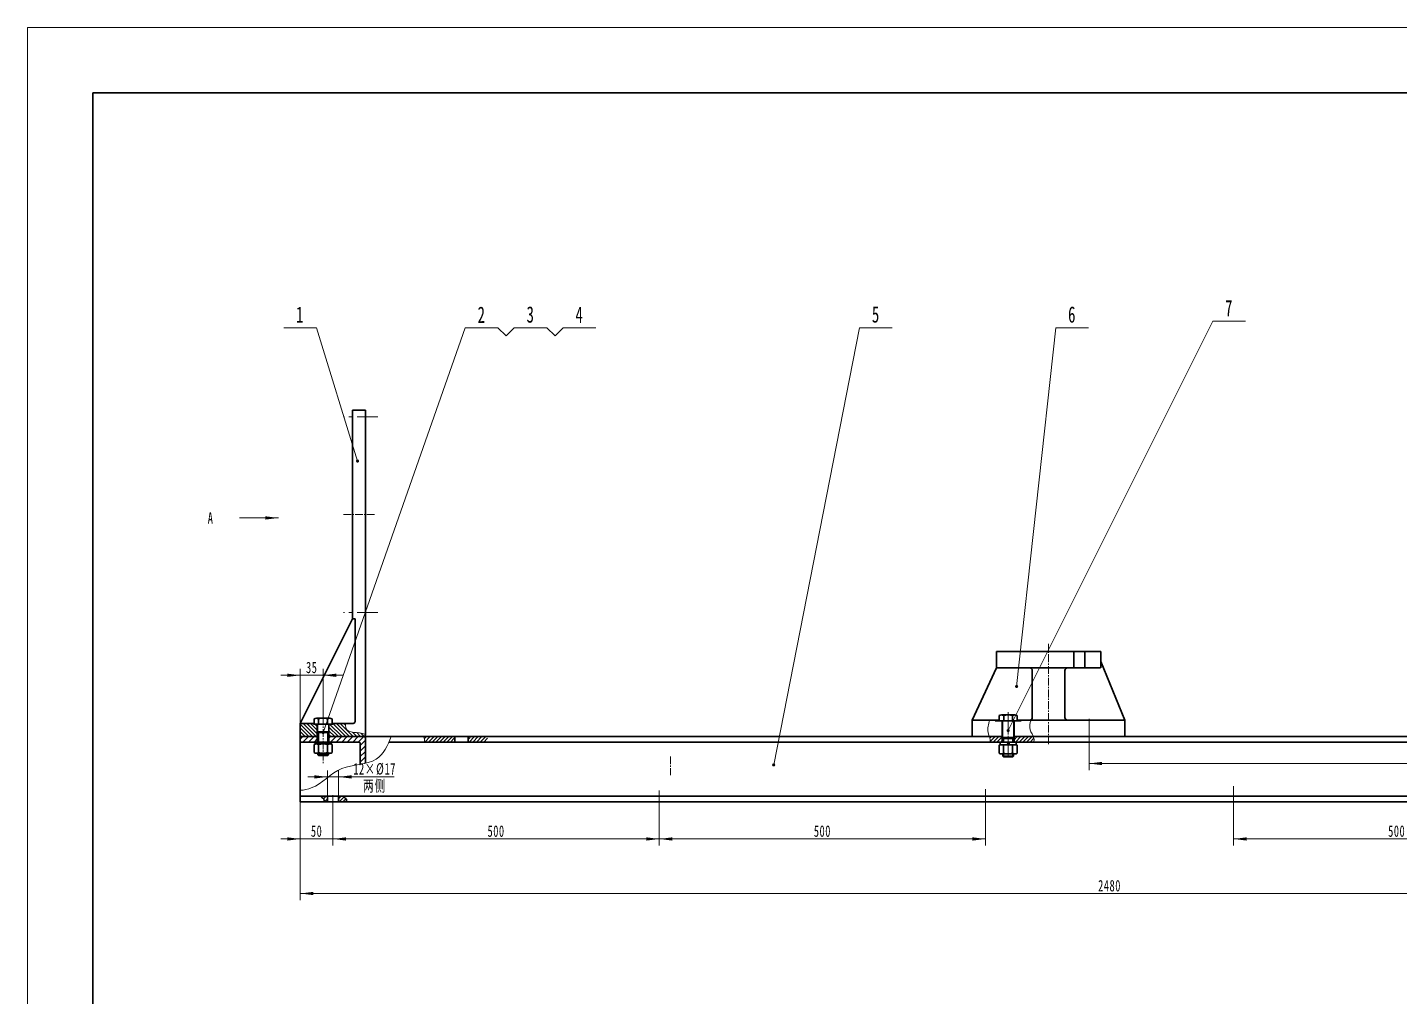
# Model space of a CAD drawing. Header units: millimetres. Extents: x -2102 to 2102, y -1485 to 1485.
# Drawn here: x -2102 to 0, y 0 to 1485 of the extents above; entities that cross this region are included whole.
import ezdxf

# ---------------------------------------------------------------- set-up
doc = ezdxf.new("R2010")
doc.units = ezdxf.units.MM
doc.linetypes.add('CENTER', pattern=[50.8, 31.75, -6.35, 6.35, -6.35])
doc.linetypes.add('点画线', pattern=[18, 12, -2, 2, -2])
doc.layers.get('0').update_dxf_attribs({"lineweight": 35})
for name, color, linetype, lineweight in [('中心线', 1, 'CENTER', 15), ('中心线层', 1, '点画线', 18), ('剖面线层', 4, 'Continuous', 18), ('尺寸线层', 3, 'Continuous', 18), ('粗实线层', 7, 'Continuous', 35), ('细实线', 7, 'Continuous', 18), ('细实线层', 7, 'Continuous', 18)]:
    doc.layers.add(name, color=color, linetype=linetype, lineweight=lineweight)
doc.styles.add('标准', font='', dxfattribs={"width": 0.667})
doc.styles.get('标准').set_extended_font_data('宋体')
doc.dimstyles.new('标准', dxfattribs={"dimscale": 5, "dimtxt": 3.5, "dimasz": 4, "dimexe": 2, "dimexo": 0, "dimtad": 1, "dimdsep": 46, "dimtxsty": '标准', "dimblk": '_CAXARROW', "dimcen": 0, "dimdle": 6, "dimazin": 2, "dimtfac": 0.707107, "dimtdec": 3, "dimtmove": 2, "dimatfit": 3, "dimfxl": 1, "dimfrac": 2, "dimtolj": 1, "dimarcsym": 1})
pattern_1 = [(45, (0, 0), (-2.828427, 2.828427), [])]

# ---------------------------------------------------------------- blocks, each defined once
blk = doc.blocks.new('*X2')
at = {"layer": '粗实线层'}
for p, q in [((-400.5, 277), (-400.5, -277)), ((400.5, 277), (-400.5, 277))]:
    blk.add_line(p, q, dxfattribs=at)
at = {"layer": '细实线层'}
for p, q in [((420.5, 297), (-420.5, 297)), ((-420.5, 297), (-420.5, -297))]:
    blk.add_line(p, q, dxfattribs=at)
blk = doc.blocks.new('*X3')
at = {"layer": '中心线层'}
blk.add_line((0, -4), (0, 18.1), dxfattribs=at)
at = {"layer": '粗实线层'}
for p, q in [((-13.9, 0.9), (-13.9, 13.2)), ((-10.4, 14.1), (10.4, 14.1)), ((-10.4, 0), (10.4, 0)), ((-6.9, 0.9), (-6.9, 13.2)), ((6.9, 0.9), (6.9, 13.2)), ((13.9, 0.9), (13.9, 13.2))]:
    blk.add_line(p, q, dxfattribs=at)
for centre, radius, start, end in [((-10.4, 7.2), 6.93, 60, 120), ((-10.4, 6.9), 6.93, 240, 300), ((0, -12.2), 26.3, 74.7385, 105.2615), ((0, 26.3), 26.3, 254.7385, 285.2615), ((10.4, 7.2), 6.93, 60, 120), ((10.4, 6.9), 6.93, 240, 300)]:
    blk.add_arc(centre, radius, start, end, dxfattribs=at)
blk = doc.blocks.new('*X4')
at = {"layer": '中心线层', "linetype": '点画线', "lineweight": 18}
blk.add_line((0, -3), (0, 7.1), dxfattribs=at)
at = {"layer": '粗实线层'}
for p, q in [((-12.2, 4.1), (12.2, 4.1)), ((-12.2, 0), (-12.2, 4.1)), ((-12.2, 0), (12.2, 0)), ((-1.1, 0), (-2.2, 4.1)), ((0.9, 0.5), (0, 4.1)), ((1.1, 0), (0.9, 0.5)), ((12.2, 0), (12.2, 4.1))]:
    blk.add_line(p, q, dxfattribs=at)
blk = doc.blocks.new('*X5')
at = {"layer": '中心线层'}
blk.add_line((0, -4), (0, 18.1), dxfattribs=at)
at = {"layer": '粗实线层'}
for p, q in [((-13.9, 0.9), (-13.9, 13.2)), ((-10.4, 14.1), (10.4, 14.1)), ((-10.4, 0), (10.4, 0)), ((-6.9, 0.9), (-6.9, 13.2)), ((6.9, 0.9), (6.9, 13.2)), ((13.9, 0.9), (13.9, 13.2))]:
    blk.add_line(p, q, dxfattribs=at)
for centre, radius, start, end in [((-10.4, 7.2), 6.93, 60, 120), ((-10.4, 6.9), 6.93, 240, 300), ((0, -12.2), 26.3, 74.7385, 105.2615), ((0, 26.3), 26.3, 254.7385, 285.2615), ((10.4, 7.2), 6.93, 60, 120), ((10.4, 6.9), 6.93, 240, 300)]:
    blk.add_arc(centre, radius, start, end, dxfattribs=at)
blk = doc.blocks.new('*X6')
at = {"layer": '尺寸线层', "linetype": 'Continuous'}
for points in [[(-1684.4, 241.5), (-1704.4, 239), (-1704.4, 244)], [(-1634.4, 241.5), (-1614.4, 239), (-1614.4, 244)]]:
    blk.add_hatch(color=0, dxfattribs=at).paths.add_polyline_path(points, flags=0)
at = {"layer": '尺寸线层', "color": 0, "linetype": 'Continuous'}
for p, q in [((-1684.4, 298.5), (-1684.4, 231.5)), ((-1634.4, 296.6), (-1634.4, 231.5)), ((-1604.4, 241.5), (-1714.4, 241.5))]:
    blk.add_line(p, q, dxfattribs=at)
at = {"layer": '尺寸线层', "color": 0, "insert": (-1659.4, 253.4), "char_height": 17.5, "width": 35, "attachment_point": 5, "line_spacing_factor": 1.15057, "style": '标准'}
blk.add_mtext('\\T1.1;50', dxfattribs=at)
blk = doc.blocks.new('_CAXARROW')
blk.add_hatch(color=0).paths.add_polyline_path([(0, 0), (-1, 0.125), (-1, -0.125)], flags=0)
blk = doc.blocks.new('*X8')
at = {"layer": '尺寸线层', "linetype": 'Continuous'}
for points in [[(-1634.4, 241.5), (-1614.4, 244), (-1614.4, 239)], [(-1134.4, 241.5), (-1154.4, 244), (-1154.4, 239)]]:
    blk.add_hatch(color=0, dxfattribs=at).paths.add_polyline_path(points, flags=0)
at = {"layer": '尺寸线层', "color": 0, "linetype": 'Continuous'}
for p, q in [((-1634.4, 296.6), (-1634.4, 231.5)), ((-1134.4, 284.2), (-1134.4, 231.5)), ((-1634.4, 241.5), (-1134.4, 241.5))]:
    blk.add_line(p, q, dxfattribs=at)
at = {"layer": '尺寸线层', "color": 0, "insert": (-1384.4, 253.4), "char_height": 17.5, "width": 49.768, "attachment_point": 5, "line_spacing_factor": 1.15057, "style": '标准'}
blk.add_mtext('\\T1.1;500', dxfattribs=at)
blk = doc.blocks.new('*X9')
at = {"layer": '尺寸线层', "linetype": 'Continuous'}
for points in [[(-1134.4, 241.5), (-1114.4, 244), (-1114.4, 239)], [(-634.4, 241.5), (-654.4, 244), (-654.4, 239)]]:
    blk.add_hatch(color=0, dxfattribs=at).paths.add_polyline_path(points, flags=0)
at = {"layer": '尺寸线层', "color": 0, "linetype": 'Continuous'}
for p, q in [((-1134.4, 284.2), (-1134.4, 231.5)), ((-634.4, 286.3), (-634.4, 231.5)), ((-1134.4, 241.5), (-634.4, 241.5))]:
    blk.add_line(p, q, dxfattribs=at)
at = {"layer": '尺寸线层', "color": 0, "insert": (-884.4, 253.4), "char_height": 17.5, "width": 49.768, "attachment_point": 5, "line_spacing_factor": 1.15057, "style": '标准'}
blk.add_mtext('\\T1.1;500', dxfattribs=at)
blk = doc.blocks.new('*X10')
at = {"layer": '尺寸线层', "linetype": 'Continuous'}
for points in [[(-254.4, 241.5), (-234.4, 244), (-234.4, 239)], [(245.6, 241.5), (225.6, 244), (225.6, 239)]]:
    blk.add_hatch(color=0, dxfattribs=at).paths.add_polyline_path(points, flags=0)
at = {"layer": '尺寸线层', "color": 0, "linetype": 'Continuous'}
for p, q in [((-254.4, 298.5), (-254.4, 231.5)), ((245.6, 298.5), (245.6, 231.5)), ((-254.4, 241.5), (245.6, 241.5))]:
    blk.add_line(p, q, dxfattribs=at)
at = {"layer": '尺寸线层', "color": 0, "insert": (-4.4, 253.4), "char_height": 17.5, "width": 49.768, "attachment_point": 5, "line_spacing_factor": 1.15057, "style": '标准'}
blk.add_mtext('\\T1.1;500', dxfattribs=at)
blk = doc.blocks.new('*X12')
at = {"layer": '尺寸线层', "linetype": 'Continuous'}
for points in [[(-1684.4, 157.9), (-1664.4, 160.4), (-1664.4, 155.4)], [(795.6, 157.9), (775.6, 160.4), (775.6, 155.4)]]:
    blk.add_hatch(color=0, dxfattribs=at).paths.add_polyline_path(points, flags=0)
at = {"layer": '尺寸线层', "color": 0, "linetype": 'Continuous'}
for p, q in [((-1684.4, 298.5), (-1684.4, 147.9)), ((795.6, 298.5), (795.6, 147.9)), ((-1684.4, 157.9), (795.6, 157.9))]:
    blk.add_line(p, q, dxfattribs=at)
at = {"layer": '尺寸线层', "color": 0, "insert": (-444.4, 169.8), "char_height": 17.5, "width": 68.392, "attachment_point": 5, "line_spacing_factor": 1.15057, "style": '标准'}
blk.add_mtext('\\T1.1;2480', dxfattribs=at)
blk = doc.blocks.new('*X13')
at = {"layer": '尺寸线层', "linetype": 'Continuous'}
for points in [[(-1684.4, 492.3), (-1704.4, 489.8), (-1704.4, 494.8)], [(-1649.4, 492.3), (-1629.4, 489.8), (-1629.4, 494.8)]]:
    blk.add_hatch(color=0, dxfattribs=at).paths.add_polyline_path(points, flags=0)
at = {"layer": '尺寸线层', "color": 0, "linetype": 'Continuous'}
for p, q in [((-1619.4, 492.3), (-1714.4, 492.3)), ((-1684.4, 418.5), (-1684.4, 502.3)), ((-1649.4, 427.9), (-1649.4, 502.3))]:
    blk.add_line(p, q, dxfattribs=at)
at = {"layer": '尺寸线层', "color": 0, "insert": (-1666.9, 504.2), "char_height": 17.5, "width": 35, "attachment_point": 5, "line_spacing_factor": 1.15057, "style": '标准'}
blk.add_mtext('\\T1.1;35', dxfattribs=at)
blk = doc.blocks.new('*X14')
at = {"layer": '尺寸线层', "linetype": 'Continuous'}
for points in [[(-1642.9, 336.6), (-1662.9, 339.1), (-1662.9, 334.1)], [(-1625.9, 336.6), (-1605.9, 339.1), (-1605.9, 334.1)]]:
    blk.add_hatch(color=0, dxfattribs=at).paths.add_polyline_path(points, flags=0)
at = {"layer": '尺寸线层', "color": 0, "linetype": 'Continuous'}
for p, q in [((-1672.9, 336.6), (-1540.7, 336.6)), ((-1642.9, 307), (-1642.9, 346.6)), ((-1625.9, 307), (-1625.9, 346.6))]:
    blk.add_line(p, q, dxfattribs=at)
at = {"layer": '尺寸线层', "color": 0, "char_height": 17.5, "attachment_point": 5, "line_spacing_factor": 1.15057, "style": '标准'}
for s, insert, width in [('\\T1.1;12×%%C17', (-1570.5, 348.6), 119.464), ('\\T1.1;两侧', (-1570.5, 322), 64.662)]:
    blk.add_mtext(s, dxfattribs=dict(at, insert=insert, width=width))
blk = doc.blocks.new('*X30')
at = {"layer": '尺寸线层', "linetype": 'Continuous'}
for points in [[(-475.8, 357.1), (-455.8, 359.6), (-455.8, 354.6)], [(728.8, 357.1), (708.8, 359.6), (708.8, 354.6)]]:
    blk.add_hatch(color=0, dxfattribs=at).paths.add_polyline_path(points, flags=0)
at = {"layer": '尺寸线层', "color": 0, "linetype": 'Continuous'}
for p, q in [((-475.8, 425.5), (-475.8, 347.1)), ((728.8, 429.8), (728.8, 347.1)), ((-475.8, 357.1), (728.8, 357.1))]:
    blk.add_line(p, q, dxfattribs=at)
at = {"layer": '尺寸线层', "color": 0, "insert": (126.5, 369), "char_height": 17.5, "width": 65.914, "attachment_point": 5, "line_spacing_factor": 1.15057, "style": '标准'}
blk.add_mtext('\\T1.1;1205', dxfattribs=at)
blk = doc.blocks.new('*X33')
at = {"layer": '细实线层', "lineweight": 18}
h = blk.add_hatch(color=0, dxfattribs=at)
edge = h.paths.add_edge_path(flags=0)
edge.add_arc((0, 0), 2.5, 0, 360)
at = {"layer": '细实线层', "color": 0}
for p, q in [((-63, 204.3), (-113, 204.3)), ((0, 0), (-63, 204.3))]:
    blk.add_line(p, q, dxfattribs=at)
at = {"layer": '细实线层', "color": 0, "lineweight": 18, "insert": (-88, 211.8), "char_height": 25, "width": 85, "attachment_point": 8, "line_spacing_factor": 1.15057, "style": '标准'}
blk.add_mtext('\\T1.1;1', dxfattribs=at)
blk = doc.blocks.new('*X34')
at = {"layer": '细实线层', "lineweight": 18}
h = blk.add_hatch(color=0, dxfattribs=at)
edge = h.paths.add_edge_path(flags=0)
edge.add_arc((0, 0), 2.5, 0, 360)
at = {"layer": '细实线层', "color": 0}
for p, q in [((0, 0), (217.9, 620.3)), ((217.9, 620.3), (267.9, 620.3)), ((267.9, 620.3), (280.4, 607.8)), ((292.9, 620.3), (280.4, 607.8)), ((292.9, 620.3), (342.9, 620.3)), ((342.9, 620.3), (355.4, 607.8)), ((367.9, 620.3), (355.4, 607.8)), ((367.9, 620.3), (417.9, 620.3))]:
    blk.add_line(p, q, dxfattribs=at)
at = {"layer": '细实线层', "color": 0, "lineweight": 18, "char_height": 25, "width": 85, "attachment_point": 8, "line_spacing_factor": 1.15057, "style": '标准'}
for s, insert in [('\\T1.1;2', (242.9, 627.8)), ('\\T1.1;3', (317.9, 627.8)), ('\\T1.1;4', (392.9, 627.8))]:
    blk.add_mtext(s, dxfattribs=dict(at, insert=insert))
blk = doc.blocks.new('*X35')
at = {"layer": '细实线层', "lineweight": 18}
h = blk.add_hatch(color=0, dxfattribs=at)
edge = h.paths.add_edge_path(flags=0)
edge.add_arc((0, 0), 2.5, 0, 360)
at = {"layer": '细实线层', "color": 0}
for p, q in [((0, 0), (131.7, 669.9)), ((131.7, 669.9), (181.7, 669.9))]:
    blk.add_line(p, q, dxfattribs=at)
at = {"layer": '细实线层', "color": 0, "lineweight": 18, "insert": (156.7, 677.4), "char_height": 25, "width": 85, "attachment_point": 8, "line_spacing_factor": 1.15057, "style": '标准'}
blk.add_mtext('\\T1.1;5', dxfattribs=at)
blk = doc.blocks.new('*X36')
at = {"layer": '细实线层', "lineweight": 18}
h = blk.add_hatch(color=0, dxfattribs=at)
edge = h.paths.add_edge_path(flags=0)
edge.add_arc((0, 0), 2.5, 0, 360)
at = {"layer": '细实线层', "color": 0}
for p, q in [((0, 0), (60.1, 549.6)), ((60.1, 549.6), (110.1, 549.6))]:
    blk.add_line(p, q, dxfattribs=at)
at = {"layer": '细实线层', "color": 0, "lineweight": 18, "insert": (85.1, 557.1), "char_height": 25, "width": 85, "attachment_point": 8, "line_spacing_factor": 1.15057, "style": '标准'}
blk.add_mtext('\\T1.1;6', dxfattribs=at)
blk = doc.blocks.new('*X37')
at = {"layer": '细实线层', "lineweight": 18}
h = blk.add_hatch(color=0, dxfattribs=at)
edge = h.paths.add_edge_path(flags=0)
edge.add_arc((0, 0), 2.5, 0, 360)
at = {"layer": '细实线层', "color": 0}
for p, q in [((0, 0), (313.6, 627.3)), ((313.6, 627.3), (363.6, 627.3))]:
    blk.add_line(p, q, dxfattribs=at)
at = {"layer": '细实线层', "color": 0, "lineweight": 18, "insert": (338.6, 634.8), "char_height": 25, "width": 85, "attachment_point": 8, "line_spacing_factor": 1.15057, "style": '标准'}
blk.add_mtext('\\T1.1;7', dxfattribs=at)
blk = doc.blocks.new('*X48')
at = {"layer": '尺寸线层', "linetype": 'Continuous'}
blk.add_hatch(color=256, dxfattribs=at).paths.add_polyline_path([(0, 0), (-20, -2.5), (-20, 2.5)], flags=0)
blk.add_line((0, 0), (-60, 0), dxfattribs=at)

msp = doc.modelspace()

# ---------------------------------------------------------------- hatches: boundary and pattern name
at = {"layer": '剖面线层'}
h = msp.add_hatch(dxfattribs=at)
h.set_pattern_fill('无图案', color=256, scale=4, angle=135, style=0, pattern_type=0)
h.set_pattern_definition([(135, (0, 0), (-2.828427, -2.828427), [])])
h.paths.add_polyline_path([(-1684.427, 398.547), (-1684.427, 413.32), (-1684.427, 418.547), (-1664.427, 418.547), (-1664.427, 417.547), (-1663.093, 417.547), (-1658.427, 417.547), (-1658.427, 398.547)], flags=0)
edge = h.paths.add_edge_path(flags=0)
edge.add_line((-1640.427, 398.547), (-1640.427, 408.99))
edge.add_line((-1640.427, 408.99), (-1640.427, 417.547))
edge.add_line((-1640.427, 417.547), (-1635.761, 417.547))
edge.add_line((-1635.761, 417.547), (-1634.427, 417.547))
edge.add_line((-1634.427, 417.547), (-1634.427, 418.547))
edge.add_line((-1634.427, 418.547), (-1614.93, 418.547))
edge.add_spline(control_points=[(-1614.93, 418.547), (-1615.094, 416.08), (-1615.029, 400.97), (-1596.045, 406.516), (-1584.427, 401.717)], knot_values=[0, 0, 0, 0, 7.52872097, 40.23604176, 40.23604176, 40.23604176, 40.23604176], weights=[1, 1, 1, 1, 1], degree=3, periodic=0)
edge.add_line((-1584.427, 401.717), (-1584.427, 401.547))
edge.add_arc((-1587.427, 401.547), 3, -90, 0, ccw=False)
edge.add_line((-1587.427, 398.547), (-1640.427, 398.547))
h = msp.add_hatch(dxfattribs=at)
h.set_pattern_fill('无图案', color=256, scale=4, angle=45, style=0, pattern_type=0)
h.set_pattern_definition(pattern_1)
edge = h.paths.add_edge_path(flags=0)
edge.add_spline(control_points=[(-1493.796, 390.047), (-1493.779, 391.203), (-1493.855, 392.402), (-1494.048, 393.582), (-1494.055, 393.626)], knot_values=[0, 0, 0, 0, 3.46016546, 3.59317937, 3.59317937, 3.59317937, 3.59317937], weights=[1, 1, 1, 1, 1], degree=3, periodic=0)
edge.add_spline(control_points=[(-1494.055, 393.626), (-1494.335, 395.312), (-1494.85, 396.961), (-1495.55, 398.547)], knot_values=[0, 0, 0, 0, 5.15666213, 5.15666213, 5.15666213, 5.15666213], weights=[1, 1, 1, 1], degree=3, periodic=0)
edge.add_line((-1495.55, 398.547), (-1474.378, 398.547))
edge.add_line((-1474.378, 398.547), (-1448.378, 398.547))
edge.add_line((-1448.378, 398.547), (-1448.378, 390.047))
edge.add_line((-1448.378, 390.047), (-1452.478, 390.047))
edge.add_line((-1452.478, 390.047), (-1493.796, 390.047))
edge = h.paths.add_edge_path(flags=0)
edge.add_line((-1426.378, 390.047), (-1426.378, 393.466))
edge.add_line((-1426.378, 393.466), (-1426.378, 398.547))
edge.add_line((-1426.378, 398.547), (-1397.672, 398.547))
edge.add_spline(control_points=[(-1397.672, 398.547), (-1397.537, 395.714), (-1397.366, 392.878), (-1397.3, 390.047)], knot_values=[0, 0, 0, 0, 8.50838936, 8.50838936, 8.50838936, 8.50838936], weights=[1, 1, 1, 1], degree=3, periodic=0)
edge.add_line((-1397.3, 390.047), (-1422.278, 390.047))
edge.add_line((-1422.278, 390.047), (-1426.378, 390.047))
h = msp.add_hatch(dxfattribs=at)
h.set_pattern_fill('无图案', color=256, scale=4, angle=45, style=0, pattern_type=0)
h.set_pattern_definition(pattern_1)
edge = h.paths.add_edge_path(flags=0)
edge.add_line((-1625.927, 298.547), (-1625.927, 303.424))
edge.add_line((-1625.927, 303.424), (-1625.927, 307.047))
edge.add_line((-1625.927, 307.047), (-1618.464, 307.047))
edge.add_spline(control_points=[(-1618.464, 307.047), (-1618.332, 306.611), (-1617.391, 304.851), (-1612.952, 303.235), (-1613.419, 299.963), (-1613.989, 298.547)], knot_values=[0, 0, 0, 0, 1.53533781, 6.66897294, 10.68927596, 10.68927596, 10.68927596, 10.68927596], weights=[1, 1, 1, 1, 1, 1], degree=3, periodic=0)
edge.add_line((-1613.989, 298.547), (-1625.927, 298.547))
edge = h.paths.add_edge_path(flags=0)
edge.add_spline(control_points=[(-1648.387, 298.547), (-1647.816, 299.963), (-1647.513, 302.092), (-1649.016, 303.422), (-1649.566, 303.825)], knot_values=[0, 0, 0, 0, 4.03478419, 5.97779829, 5.97779829, 5.97779829, 5.97779829], weights=[1, 1, 1, 1, 1], degree=3, periodic=0)
edge.add_spline(control_points=[(-1649.566, 303.825), (-1650.473, 304.491), (-1652.062, 305.362), (-1652.729, 306.611), (-1652.862, 307.047)], knot_values=[0, 0, 0, 0, 3.18309965, 4.71147762, 4.71147762, 4.71147762, 4.71147762], weights=[1, 1, 1, 1, 1], degree=3, periodic=0)
edge.add_line((-1652.862, 307.047), (-1642.927, 307.047))
edge.add_line((-1642.927, 307.047), (-1642.927, 298.547))
edge.add_line((-1642.927, 298.547), (-1648.387, 298.547))

# ---------------------------------------------------------------- linework, layer by layer
for p, q in [((-1684.427, 398.547), (-1657.427, 398.547)), ((-1641.427, 398.547), (-1447.378, 398.547)), ((-1447.378, 398.547), (-1193.378, 398.547)), ((-1080.378, 398.547), (-1193.378, 398.547))]:
    msp.add_line(p, q)
at = {"layer": '中心线'}
for p, q in [((-1565.734, 888.547), (-1618.427, 888.547)), ((-1565.734, 588.547), (-1618.427, 588.547)), ((-1134.427, 284.164), (-1134.427, 318.264)), ((-634.427, 286.296), (-634.427, 317.96)), ((-254.427, 322.44), (-254.427, 288.746))]:
    msp.add_line(p, q, dxfattribs=at)
at = {"layer": '中心线层'}
for p, q in [((-1570.551, 738.547), (-1618.427, 738.547)), ((-1576.027, 588.547), (-1586.427, 588.547)), ((-537.775, 386.493), (-537.775, 540.601)), ((-599.775, 426.972), (-599.775, 404.122)), ((-1117.378, 368.058), (-1117.378, 339.174)), ((-1634.427, 296.603), (-1634.427, 308.991))]:
    msp.add_line(p, q, dxfattribs=at)
at = {"layer": '中心线层', "linetype": '点画线', "lineweight": 18}
msp.add_line((-475.775, 425.547), (-475.775, 363.547), dxfattribs=at)
at = {"layer": '粗实线层'}
for p, q in [((-1604.427, 898.547), (-1604.427, 578.547)), ((-1584.427, 898.547), (-1604.427, 898.547)), ((-1584.427, 401.547), (-1584.427, 898.547)), ((-1604.427, 578.547), (-1684.427, 418.547)), ((-1604.427, 578.547), (-1600.427, 578.547)), ((-1600.427, 578.547), (-1600.427, 421.547)), ((-499.275, 528.547), (-499.275, 503.55)), ((-482.275, 528.547), (-482.275, 503.55)), ((-1663.093, 425.609), (-1663.093, 417.547)), ((-1639.178, 426.547), (-1659.677, 426.547)), ((-1649.427, 426.547), (-1657.927, 426.547)), ((-1656.26, 417.547), (-1656.26, 425.609)), ((-1642.594, 425.609), (-1642.594, 417.547)), ((-1635.761, 425.609), (-1635.761, 417.547)), ((-619.775, 422.547), (-619.775, 423.547)), ((-599.775, 422.547), (-619.775, 422.547)), ((-613.441, 430.609), (-613.441, 422.547)), ((-589.526, 431.547), (-610.025, 431.547)), ((-599.775, 431.547), (-608.275, 431.547)), ((-608.275, 422.547), (-608.275, 396.747)), ((-606.608, 422.547), (-606.608, 430.609)), ((-599.775, 422.547), (-579.775, 422.547)), ((-599.775, 422.547), (-586.109, 422.547)), ((-599.775, 422.547), (-591.275, 422.547)), ((-592.942, 430.609), (-592.942, 422.547)), ((-591.275, 422.547), (-591.275, 396.747)), ((-586.109, 430.609), (-586.109, 422.547)), ((-579.775, 422.547), (-579.775, 423.547)), ((-1684.427, 298.547), (-1684.427, 418.547)), ((-1663.093, 418.547), (-1684.427, 418.547)), ((-1664.427, 418.547), (-1664.427, 417.547)), ((-1634.427, 417.547), (-1664.427, 417.547)), ((-1658.427, 417.547), (-1658.427, 390.047)), ((-1657.927, 417.547), (-1657.927, 405.707)), ((-1640.927, 405.707), (-1657.927, 405.707)), ((-1657.427, 404.507), (-1657.927, 405.707)), ((-1641.427, 404.507), (-1657.427, 404.507)), ((-1641.427, 404.507), (-1640.927, 405.707)), ((-1640.927, 417.547), (-1640.927, 405.707)), ((-1640.427, 417.547), (-1640.427, 390.047)), ((-1603.427, 418.547), (-1635.761, 418.547)), ((-1634.427, 418.547), (-1634.427, 417.547)), ((-1657.427, 398.547), (-1684.427, 398.547)), ((-1587.427, 398.547), (-1641.427, 398.547)), ((-1592.427, 387.047), (-1592.427, 355.938)), ((-1584.427, 395.547), (-1584.427, 357.569)), ((795.573, 390.047), (-1548.327, 390.047)), ((-1447.378, 398.547), (-1447.378, 390.047)), ((-1427.378, 398.547), (-1427.378, 390.047)), ((795.573, 307.047), (-1684.427, 307.047)), ((795.573, 298.547), (-1684.427, 298.547)), ((-1642.927, 298.547), (-1642.927, 307.047)), ((-1625.927, 298.547), (-1625.927, 307.047))]:
    msp.add_line(p, q, dxfattribs=at)
at = {"layer": '粗实线层', "color": 7, "linetype": 'Continuous'}
for p, q in [((-482.275, 528.547), (-617.775, 528.547)), ((-617.775, 503.55), (-617.775, 528.547)), ((-604.775, 528.547), (-589.775, 528.547)), ((-482.275, 528.547), (-457.775, 528.547)), ((-457.775, 528.547), (-457.775, 503.55)), ((-420.775, 423.547), (-457.775, 513.547)), ((-654.775, 423.547), (-617.775, 503.55)), ((-458.005, 503.55), (-618.005, 503.55)), ((-562.775, 427.547), (-562.775, 499.547)), ((-512.775, 427.547), (-512.775, 499.547)), ((-654.775, 398.547), (-654.775, 423.547)), ((-654.775, 423.547), (-613.441, 423.547)), ((-586.109, 423.547), (-420.775, 423.547)), ((-420.775, 423.547), (-420.775, 398.547)), ((-634.775, 398.547), (-654.775, 398.547)), ((-455.775, 398.547), (-475.775, 398.547)), ((-420.775, 398.547), (-440.775, 398.547))]:
    msp.add_line(p, q, dxfattribs=at)
at = {"layer": '粗实线层'}
for centre, radius, start, end in [((-566.775, 499.547), 4, 0, 90), ((-508.775, 499.547), 4, 90, 180), ((-1659.677, 419.854), 6.693, 59.305389, 120.694611), ((-1649.427, 402.547), 24.053, 73.496419, 106.503581), ((-1639.178, 419.854), 6.693, 59.305389, 120.694611), ((-1603.427, 421.547), 3, 270, 360), ((-610.025, 424.854), 6.693, 59.305389, 120.694611), ((-599.775, 407.547), 24.053, 73.496419, 106.503581), ((-589.526, 424.854), 6.693, 59.305389, 120.694611), ((-566.775, 427.547), 4, 270, 360), ((-508.775, 427.547), 4, 180, 270), ((-1587.427, 401.547), 3, 270, 360), ((-1595.427, 387.047), 3, 0, 90), ((-1587.427, 395.547), 3, 360, 90)]:
    msp.add_arc(centre, radius, start, end, dxfattribs=at)
for points, knots in [([(-1652.862, 307.047), (-1652.729, 306.611), (-1651.789, 304.851), (-1647.35, 303.235), (-1647.816, 299.963), (-1648.387, 298.547)], [0, 0, 0, 0, 2244.13403331, 9747.73695914, 15624.03255098, 15624.03255098, 15624.03255098, 15624.03255098]), ([(-1618.464, 307.047), (-1618.332, 306.611), (-1617.391, 304.851), (-1612.952, 303.235), (-1613.419, 299.963), (-1613.989, 298.547)], [0, 0, 0, 0, 2201.78685761, 9563.7955708, 15329.20450515, 15329.20450515, 15329.20450515, 15329.20450515])]:
    msp.add_open_spline(points, degree=3, knots=knots, dxfattribs=at)
at = {"layer": '细实线'}
for points, knots in [([(-628.029, 423.547), (-630.187, 417.603), (-632.588, 406.812), (-627.436, 396.238), (-627.316, 391.179), (-627.313, 390.047)], [0, 0, 0, 0, 4265.62367517, 6892.25983048, 7655.85750525, 7655.85750525, 7655.85750525, 7655.85750525]), ([(-564.704, 423.547), (-566.321, 418.909), (-568.789, 408.286), (-559.552, 398.854), (-560.088, 391.908), (-560.332, 390.047)], [0, 0, 0, 0, 3019.03746638, 5989.07383095, 7142.52443784, 7142.52443784, 7142.52443784, 7142.52443784]), ([(-1614.93, 418.547), (-1615.094, 416.08), (-1615.029, 400.97), (-1596.045, 406.516), (-1584.427, 401.717)], [0, 0, 0, 0, 2161.45717657, 11551.56123029, 11551.56123029, 11551.56123029, 11551.56123029]), ([(-1545.216, 398.547), (-1549.729, 384.359), (-1566.741, 353.424), (-1625.22, 357.877), (-1654.637, 321.144), (-1678.55, 316.458), (-1684.427, 316.016)], [0, 0, 0, 0, 5043.91580726, 11620.74420941, 18343.85629238, 20455.60678451, 20455.60678451, 20455.60678451, 20455.60678451]), ([(-1495.55, 398.547), (-1494.832, 396.92), (-1493.965, 394.114), (-1493.779, 391.203), (-1493.796, 390.047)], [0, 0, 0, 0, 6503.3246926, 10775.21111463, 10775.21111463, 10775.21111463, 10775.21111463])]:
    msp.add_open_spline(points, degree=3, knots=knots, dxfattribs=at)

# ---------------------------------------------------------------- block references
at = {"layer": '粗实线层', "xscale": 5, "yscale": 5, "zscale": 5}
msp.add_blockref('*X2', (0, 0), dxfattribs=at)
at = {"layer": '粗实线层'}
msp.add_blockref('*X48', (-1717.789, 733.405), dxfattribs=at)
at = {"layer": '细实线层'}
for name, p in [('*X33', (-1596.657, 820.565)), ('*X34', (-1649.427, 404.507)), ('*X35', (-959.051, 354.936)), ('*X37', (-599.775, 407.547)), ('*X36', (-586.817, 475.197))]:
    msp.add_blockref(name, p, dxfattribs=at)

# ---------------------------------------------------------------- texts
at = {"layer": '尺寸线层', "insert": (-1821.859, 733.405), "char_height": 17.5, "width": 12.03115, "attachment_point": 5, "line_spacing_factor": 1.15057, "style": '标准'}
msp.add_mtext('\\T1.1;A', dxfattribs=at)

# ---------------------------------------------------------------- dimensions: what is measured, and where the dimension line sits
at = {"layer": '尺寸线层'}
for base, p1, p2, picture, middle in [((-1684.427, 492.317), (-1649.427, 427.873), (-1684.427, 418.547), '*X13', (-1666.927, 492.317)), ((-1684.427, 241.484), (-1634.427, 296.603), (-1684.427, 298.547), '*X6', (-1659.427, 241.484))]:
    dim = msp.add_linear_dim(base=base, p1=p1, p2=p2, dimstyle='标准', override={"dimsah": 1, "dimtfill": 1, "dimtzin": 8}, dxfattribs=at)
    dim.commit()
    dim.dimension.update_dxf_attribs({"geometry": picture, "text_midpoint": middle})
dim = msp.add_linear_dim(base=(728.83, 357.146), p1=(-475.775, 425.547), p2=(728.83, 429.792), text='1205', dimstyle='标准', override={"dimsah": 1, "dimtfac": 1, "dimtfill": 1, "dimtzin": 8}, dxfattribs=at)
dim.commit()
dim.dimension.update_dxf_attribs({"geometry": '*X30', "text_midpoint": (126.527, 357.146)})
dim = msp.add_linear_dim(base=(-1625.927, 336.633), p1=(-1642.927, 307.047), p2=(-1625.927, 307.047), dimstyle='标准', override={"dimpost": '12×%%C<>\\X两侧', "dimsah": 1, "dimtfac": 1, "dimtfill": 1, "dimtzin": 8}, dxfattribs=at)
dim.commit()
dim.dimension.update_dxf_attribs({"geometry": '*X14', "text_midpoint": (-1570.537, 336.633), "dimtype": 160})
for base, p1, p2, picture, middle in [((795.573, 157.909), (-1684.427, 298.547), (795.573, 298.547), '*X12', (-444.427, 157.909)), ((-1134.427, 241.484), (-1634.427, 296.603), (-1134.427, 284.164), '*X8', (-1384.427, 241.484)), ((245.573, 241.484), (-254.427, 298.547), (245.573, 298.547), '*X10', (-4.427, 241.484)), ((-634.427, 241.484), (-1134.427, 284.164), (-634.427, 286.296), '*X9', (-884.427, 241.484))]:
    dim = msp.add_linear_dim(base=base, p1=p1, p2=p2, angle=0, dimstyle='标准', override={"dimsah": 1, "dimtfill": 1, "dimtzin": 8}, dxfattribs=at)
    dim.commit()
    dim.dimension.update_dxf_attribs({"geometry": picture, "text_midpoint": middle})

# ---------------------------------------------------------------- next in the draw order: wipeouts: each hides what was drawn before it
for points in [[(-1663.28, 386.119), (-1663.28, 378.582), (-1663.28, 378.582), (-1663.28, 373.875), (-1663.28, 373.875), (-1663.175, 373.816), (-1663.069, 373.758), (-1662.961, 373.702), (-1662.853, 373.648), (-1662.744, 373.596), (-1662.634, 373.546), (-1662.523, 373.498), (-1662.412, 373.452), (-1662.299, 373.407), (-1662.186, 373.365), (-1662.072, 373.325), (-1661.957, 373.286), (-1661.842, 373.25), (-1661.726, 373.216), (-1661.609, 373.183), (-1661.492, 373.153), (-1661.375, 373.125), (-1661.257, 373.099), (-1661.138, 373.074), (-1661.019, 373.052), (-1660.9, 373.032), (-1660.78, 373.015), (-1660.66, 372.999), (-1660.54, 372.985), (-1660.42, 372.973), (-1660.299, 372.964), (-1660.179, 372.957), (-1660.058, 372.951), (-1659.937, 372.948), (-1659.816, 372.947), (-1659.816, 372.947), (-1649.424, 372.947), (-1649.424, 372.947), (-1639.032, 372.947), (-1639.032, 372.947), (-1638.911, 372.948), (-1638.79, 372.951), (-1638.669, 372.957), (-1638.548, 372.964), (-1638.428, 372.973), (-1638.307, 372.985), (-1638.187, 372.999), (-1638.067, 373.015), (-1637.948, 373.032), (-1637.828, 373.052), (-1637.71, 373.074), (-1637.591, 373.099), (-1637.473, 373.125), (-1637.355, 373.153), (-1637.238, 373.183), (-1637.122, 373.216), (-1637.006, 373.25), (-1636.891, 373.286), (-1636.776, 373.325), (-1636.662, 373.365), (-1636.549, 373.407), (-1636.436, 373.452), (-1636.324, 373.498), (-1636.214, 373.546), (-1636.104, 373.596), (-1635.994, 373.648), (-1635.886, 373.702), (-1635.779, 373.758), (-1635.673, 373.816), (-1635.567, 373.875), (-1635.567, 373.875), (-1635.567, 378.582), (-1635.567, 378.582), (-1635.567, 386.119), (-1635.567, 386.119), (-1635.673, 386.178), (-1635.779, 386.236), (-1635.886, 386.292), (-1635.994, 386.346), (-1636.104, 386.398), (-1636.214, 386.448), (-1636.324, 386.496), (-1636.436, 386.543), (-1636.549, 386.587), (-1636.662, 386.629), (-1636.776, 386.67), (-1636.891, 386.708), (-1637.006, 386.744), (-1637.122, 386.779), (-1637.238, 386.811), (-1637.355, 386.841), (-1637.473, 386.87), (-1637.591, 386.896), (-1637.71, 386.92), (-1637.828, 386.942), (-1637.948, 386.962), (-1638.067, 386.98), (-1638.187, 386.995), (-1638.307, 387.009), (-1638.428, 387.021), (-1638.548, 387.03), (-1638.669, 387.038), (-1638.79, 387.043), (-1638.911, 387.046), (-1639.032, 387.047), (-1639.032, 387.047), (-1649.424, 387.047), (-1649.424, 387.047), (-1659.816, 387.047), (-1659.816, 387.047), (-1659.937, 387.046), (-1660.058, 387.043), (-1660.179, 387.038), (-1660.299, 387.03), (-1660.42, 387.021), (-1660.54, 387.009), (-1660.66, 386.995), (-1660.78, 386.98), (-1660.9, 386.962), (-1661.019, 386.942), (-1661.138, 386.92), (-1661.257, 386.896), (-1661.375, 386.87), (-1661.492, 386.841), (-1661.609, 386.811), (-1661.726, 386.779), (-1661.842, 386.744), (-1661.957, 386.708), (-1662.072, 386.67), (-1662.186, 386.629), (-1662.299, 386.587), (-1662.412, 386.543), (-1662.523, 386.496), (-1662.634, 386.448), (-1662.744, 386.398), (-1662.853, 386.346), (-1662.961, 386.292), (-1663.069, 386.236), (-1663.175, 386.178)], [(-611.975, 390.047), (-611.975, 387.242), (-611.975, 387.242), (-611.975, 385.947), (-611.975, 385.947), (-599.775, 385.947), (-599.775, 385.947), (-599.738, 385.947), (-599.738, 385.947), (-597.616, 385.947), (-597.616, 385.947), (-587.575, 385.947), (-587.575, 385.947), (-587.575, 387.242), (-587.575, 387.242), (-587.575, 390.047), (-587.575, 390.047), (-598.714, 390.047), (-598.714, 390.047), (-599.775, 390.047), (-599.775, 390.047), (-600.836, 390.047), (-600.836, 390.047)]]:
    msp.add_wipeout(points).dxf.layer = '粗实线层'

# ---------------------------------------------------------------- next in the draw order: hatches: boundary and pattern name
at = {"layer": '剖面线层'}
h = msp.add_hatch(dxfattribs=at)
h.set_pattern_fill('无图案', color=256, scale=6, angle=45, style=0, pattern_type=0)
h.set_pattern_definition([(45, (0, 0), (-4.24264, 4.24264), [])])
h.paths.add_polyline_path([(-1684.427, 390.047), (-1684.427, 394.376), (-1684.427, 398.547), (-1658.427, 398.547), (-1658.427, 390.047), (-1661.627, 390.047)], flags=0)
edge = h.paths.add_edge_path(flags=0)
edge.add_line((-1640.427, 390.047), (-1640.427, 394.917))
edge.add_line((-1640.427, 394.917), (-1640.427, 398.547))
edge.add_line((-1640.427, 398.547), (-1587.427, 398.547))
edge.add_arc((-1587.427, 395.547), 3, 0, 90, ccw=False)
edge.add_line((-1584.427, 395.547), (-1584.427, 357.569))
edge.add_spline(control_points=[(-1584.427, 357.569), (-1587.041, 356.949), (-1589.719, 356.427), (-1592.427, 355.938)], knot_values=[0, 0, 0, 0, 8.16565238, 8.16565238, 8.16565238, 8.16565238], weights=[1, 1, 1, 1], degree=3, periodic=0)
edge.add_line((-1592.427, 355.938), (-1592.427, 387.047))
edge.add_arc((-1595.427, 387.047), 3, 360, 450)
edge.add_line((-1595.427, 390.047), (-1637.227, 390.047))
edge.add_line((-1637.227, 390.047), (-1640.427, 390.047))

# ---------------------------------------------------------------- next in the draw order: linework, layer by layer
for p, q in [((-608.775, 398.547), (-1193.378, 398.547)), ((795.573, 398.547), (-590.775, 398.547))]:
    msp.add_line(p, q)
at = {"layer": '中心线层'}
msp.add_line((-1649.427, 427.873), (-1649.427, 357.177), dxfattribs=at)
at = {"layer": '中心线层', "linetype": '点画线', "lineweight": 18}
msp.add_line((-1649.427, 378.873), (-1649.427, 388.973), dxfattribs=at)
at = {"layer": '粗实线层'}
for p, q in [((-608.275, 422.547), (-608.275, 396.747)), ((-591.275, 422.547), (-591.275, 396.747)), ((-1657.427, 404.507), (-1657.427, 390.047)), ((-1641.427, 404.507), (-1641.427, 390.047)), ((-1641.427, 390.047), (-1684.427, 390.047)), ((-1641.427, 390.047), (-1661.627, 390.047)), ((-1661.627, 387.047), (-1661.627, 390.047)), ((-1661.627, 387.047), (-1637.227, 387.047)), ((-1650.783, 387.047), (-1651.587, 390.047)), ((-1648.661, 387.047), (-1649.465, 390.047)), ((-1595.427, 390.047), (-1641.427, 390.047)), ((-1637.227, 387.047), (-1637.227, 390.047)), ((-591.275, 396.747), (-608.275, 396.747)), ((-1657.427, 372.947), (-1657.427, 370.507)), ((-1656.427, 369.507), (-1657.427, 370.507)), ((-1657.427, 370.507), (-1641.427, 370.507)), ((-1656.427, 369.507), (-1642.427, 369.507)), ((-1641.427, 370.507), (-1642.427, 369.507)), ((-1641.427, 372.947), (-1641.427, 370.507))]:
    msp.add_line(p, q, dxfattribs=at)
at = {"layer": '粗实线层', "color": 7, "linetype": 'Continuous'}
msp.add_line((-590.775, 398.547), (-440.775, 398.547), dxfattribs=at)
at = {"layer": '细实线层'}
for p, q in [((-1656.227, 405.707), (-1656.227, 390.047)), ((-1642.627, 405.707), (-1642.627, 390.047)), ((-1656.227, 372.947), (-1656.227, 369.507)), ((-1642.627, 372.947), (-1642.627, 369.507))]:
    msp.add_line(p, q, dxfattribs=at)

# ---------------------------------------------------------------- next in the draw order: block references
at = {"layer": '粗实线层', "rotation": 180}
for name, p in [('*X3', (-1649.424, 387.047)), ('*X4', (-599.775, 390.047))]:
    msp.add_blockref(name, p, dxfattribs=at)

# ---------------------------------------------------------------- next in the draw order: wipeouts: each hides what was drawn before it
msp.add_wipeout([(-613.632, 385.019), (-613.632, 377.482), (-613.632, 377.482), (-613.632, 372.775), (-613.632, 372.775), (-613.526, 372.716), (-613.42, 372.658), (-613.313, 372.602), (-613.205, 372.548), (-613.096, 372.496), (-612.986, 372.446), (-612.875, 372.398), (-612.763, 372.352), (-612.65, 372.307), (-612.537, 372.265), (-612.423, 372.225), (-612.308, 372.186), (-612.193, 372.15), (-612.077, 372.116), (-611.961, 372.083), (-611.844, 372.053), (-611.726, 372.025), (-611.608, 371.999), (-611.49, 371.974), (-611.371, 371.952), (-611.251, 371.932), (-611.132, 371.915), (-611.012, 371.899), (-610.892, 371.885), (-610.771, 371.873), (-610.651, 371.864), (-610.53, 371.857), (-610.409, 371.851), (-610.288, 371.848), (-610.168, 371.847), (-610.168, 371.847), (-599.775, 371.847), (-599.775, 371.847), (-589.383, 371.847), (-589.383, 371.847), (-589.262, 371.848), (-589.141, 371.851), (-589.02, 371.857), (-588.9, 371.864), (-588.779, 371.873), (-588.659, 371.885), (-588.539, 371.899), (-588.419, 371.915), (-588.299, 371.932), (-588.18, 371.952), (-588.061, 371.974), (-587.942, 371.999), (-587.824, 372.025), (-587.707, 372.053), (-587.59, 372.083), (-587.473, 372.116), (-587.357, 372.15), (-587.242, 372.186), (-587.127, 372.225), (-587.013, 372.265), (-586.9, 372.307), (-586.788, 372.352), (-586.676, 372.398), (-586.565, 372.446), (-586.455, 372.496), (-586.346, 372.548), (-586.238, 372.602), (-586.13, 372.658), (-586.024, 372.716), (-585.919, 372.775), (-585.919, 372.775), (-585.919, 377.482), (-585.919, 377.482), (-585.919, 385.019), (-585.919, 385.019), (-586.024, 385.078), (-586.13, 385.136), (-586.238, 385.192), (-586.346, 385.246), (-586.455, 385.298), (-586.565, 385.348), (-586.676, 385.396), (-586.788, 385.443), (-586.9, 385.487), (-587.013, 385.529), (-587.127, 385.57), (-587.242, 385.608), (-587.357, 385.644), (-587.473, 385.679), (-587.59, 385.711), (-587.707, 385.741), (-587.824, 385.77), (-587.942, 385.796), (-588.061, 385.82), (-588.18, 385.842), (-588.299, 385.862), (-588.419, 385.88), (-588.539, 385.895), (-588.659, 385.909), (-588.779, 385.921), (-588.9, 385.93), (-589.02, 385.938), (-589.141, 385.943), (-589.262, 385.946), (-589.383, 385.947), (-589.383, 385.947), (-599.775, 385.947), (-599.775, 385.947), (-610.168, 385.947), (-610.168, 385.947), (-610.288, 385.946), (-610.409, 385.943), (-610.53, 385.938), (-610.651, 385.93), (-610.771, 385.921), (-610.892, 385.909), (-611.012, 385.895), (-611.132, 385.88), (-611.251, 385.862), (-611.371, 385.842), (-611.49, 385.82), (-611.608, 385.796), (-611.726, 385.77), (-611.844, 385.741), (-611.961, 385.711), (-612.077, 385.679), (-612.193, 385.644), (-612.308, 385.608), (-612.423, 385.57), (-612.537, 385.529), (-612.65, 385.487), (-612.763, 385.443), (-612.875, 385.396), (-612.986, 385.348), (-613.096, 385.298), (-613.205, 385.246), (-613.313, 385.192), (-613.42, 385.136), (-613.526, 385.078)]).dxf.layer = '粗实线层'

# ---------------------------------------------------------------- next in the draw order: hatches: boundary and pattern name
at = {"layer": '剖面线层'}
h = msp.add_hatch(dxfattribs=at)
h.set_pattern_fill('无图案', color=256, scale=4, angle=45, style=0, pattern_type=0)
h.set_pattern_definition(pattern_1)
edge = h.paths.add_edge_path(flags=0)
edge.add_spline(control_points=[(-627.313, 390.047), (-627.262, 391.185), (-627.308, 392.449), (-627.521, 393.692), (-627.544, 393.817)], knot_values=[0, 0, 0, 0, 3.40134251, 3.78571819, 3.78571819, 3.78571819, 3.78571819], weights=[1, 1, 1, 1, 1], degree=3, periodic=0)
edge.add_spline(control_points=[(-627.544, 393.817), (-627.839, 395.418), (-628.391, 396.986), (-628.936, 398.547)], knot_values=[0, 0, 0, 0, 4.93542665, 4.93542665, 4.93542665, 4.93542665], weights=[1, 1, 1, 1], degree=3, periodic=0)
edge.add_line((-628.936, 398.547), (-608.775, 398.547))
edge.add_line((-608.775, 398.547), (-608.775, 390.047))
edge.add_line((-608.775, 390.047), (-611.975, 390.047))
edge.add_line((-611.975, 390.047), (-627.313, 390.047))
edge = h.paths.add_edge_path(flags=0)
edge.add_line((-590.775, 390.047), (-590.775, 393.746))
edge.add_line((-590.775, 393.746), (-590.775, 398.547))
edge.add_line((-590.775, 398.547), (-561.38, 398.547))
edge.add_spline(control_points=[(-561.38, 398.547), (-560.893, 397.61), (-559.737, 394.881), (-559.909, 391.941), (-560.332, 390.047)], knot_values=[0, 0, 0, 0, 3.06713068, 8.77415644, 8.77415644, 8.77415644, 8.77415644], weights=[1, 1, 1, 1, 1], degree=3, periodic=0)
edge.add_line((-560.332, 390.047), (-587.575, 390.047))
edge.add_line((-587.575, 390.047), (-590.775, 390.047))

# ---------------------------------------------------------------- next in the draw order: linework, layer by layer
at = {"layer": '中心线层', "linetype": '点画线', "lineweight": 18}
msp.add_line((-599.775, 435.547), (-599.775, 373.547), dxfattribs=at)
at = {"layer": '粗实线层'}
for p, q in [((-608.775, 422.547), (-608.775, 390.047)), ((-590.775, 422.547), (-590.775, 390.047)), ((-607.775, 395.547), (-608.275, 396.747)), ((-591.775, 395.547), (-607.775, 395.547)), ((-607.775, 395.547), (-607.775, 390.047)), ((-591.775, 395.547), (-591.275, 396.747)), ((-591.775, 395.547), (-591.775, 390.047)), ((-607.775, 371.847), (-607.775, 368.547)), ((-606.775, 367.547), (-607.775, 368.547)), ((-607.775, 368.547), (-591.775, 368.547)), ((-606.775, 367.547), (-592.775, 367.547)), ((-591.775, 368.547), (-592.775, 367.547)), ((-591.775, 371.847), (-591.775, 368.547))]:
    msp.add_line(p, q, dxfattribs=at)
at = {"layer": '细实线层'}
for p, q in [((-606.575, 396.747), (-606.575, 390.047)), ((-592.975, 396.747), (-592.975, 390.047)), ((-606.575, 371.847), (-606.575, 367.547)), ((-592.975, 371.847), (-592.975, 367.547))]:
    msp.add_line(p, q, dxfattribs=at)

# ---------------------------------------------------------------- next in the draw order: block references
at = {"layer": '粗实线层', "rotation": 180}
msp.add_blockref('*X5', (-599.775, 385.947), dxfattribs=at)

doc.saveas('drawing.dxf')
